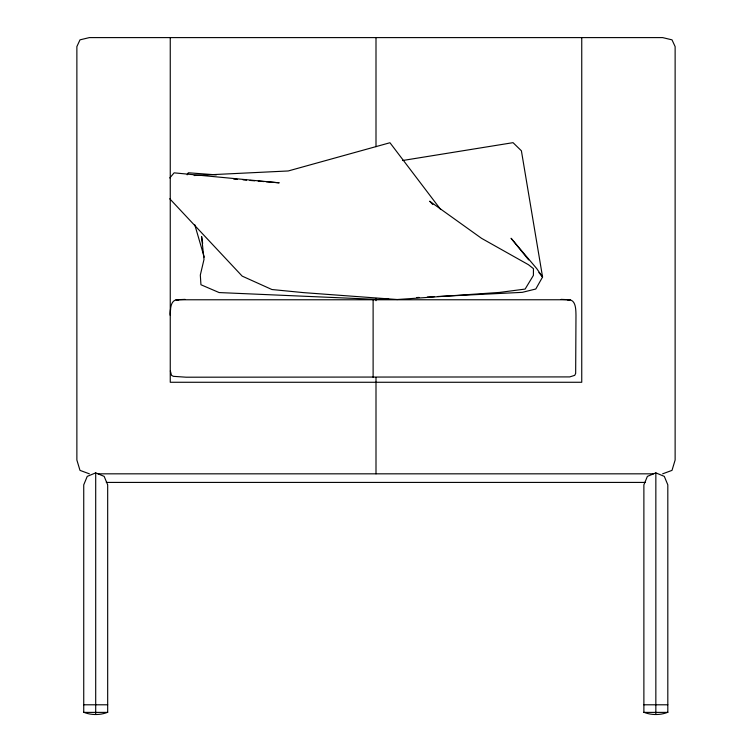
<?xml version="1.0" encoding="UTF-8"?>
<svg xmlns="http://www.w3.org/2000/svg" width="752" height="752" viewBox="0 0 752 752"><rect width="100%" height="100%" fill="white"/><g stroke="black" fill="none" stroke-linecap="round" stroke-linejoin="round"><path stroke-width="1.13" d="M170.253 315.492L170.535 308.978M170.309 314.458C170.347 308.809 170.535 298.694 178.75 299.879M187.154 174.821L188.31 172.772L216.313 174.868M169.802 177.961L174.107 172.847L279.199 182.821L266.368 181.768M107.677 712.266C100.317 715.274 91.095 715.274 83.735 712.266M667.814 712.266C660.463 715.274 651.232 715.274 643.881 712.266M95.701 472.876L87.241 476.383L83.735 484.843L83.735 712.388L107.677 712.388L107.677 484.843L104.171 476.383L95.701 472.876L95.701 714.4M655.847 472.876L647.387 476.383L643.881 484.843L643.881 712.388L667.814 712.388L667.814 484.843L664.307 476.383L655.847 472.876L655.847 714.4M662.634 473.826L672.006 470.376L675.127 460.045L675.127 46.596L672.006 39.847L662.634 37.6L89.366 37.6L79.994 39.847L76.873 46.596L76.873 460.045L79.994 470.376L89.366 473.826M402.517 160.524L513.043 142.664L521.399 150.795L542.568 277.018L535.8 289.003L522.273 292.349L437.871 296.504M569.753 299.757L175.94 299.775M194.091 175.526L288.223 170.967L389.959 142.739L440.663 209.507M388.643 298.929L378.096 299.446L219.142 292.566L200.944 284.745L200.323 275.053L203.999 259.431L201.583 236.466L202.673 243.338M416.777 297.548L419.118 297.425M427.324 297.021L434.355 296.673M176.476 299.757L185.142 299.381M98.051 473.826L653.497 473.826M106.276 482.417L645.282 482.417M83.735 704.793L107.677 704.793M643.881 704.793L667.814 704.793M567.487 299.879C576.145 298.704 575.835 309.73 575.976 315.492L575.665 373.377L574.725 375.351L569.715 376.912L186.064 377.203L173.392 376.329L171.512 375.351L170.356 370.915M570.289 299.775L561.095 299.381M233.731 179.089L237.228 179.371M243.056 179.85L246.553 180.142M250.049 180.433L254.712 180.809M258.209 181.1L264.037 181.58M432.814 204.544L429.665 201.198L481.553 238.337L528.477 264.723L533.45 268.652L533.403 275.392L525.122 289.078L499.525 292.425L397.206 299.522L303.705 292.641L271.914 289.529L242.172 276.116L169.755 198.782M528.647 259.891L511.059 238.262L536.712 268.577L542.568 277.018L538.911 272.515M194.721 224.585L204.243 257.175M581.747 37.6L581.747 382.27L170.253 382.27L170.253 37.6M376 37.6L376 146.696M376 298.375L376 300.697M376 377.598L376 473.826M373.114 299.813L373.114 377.297"/></g></svg>
